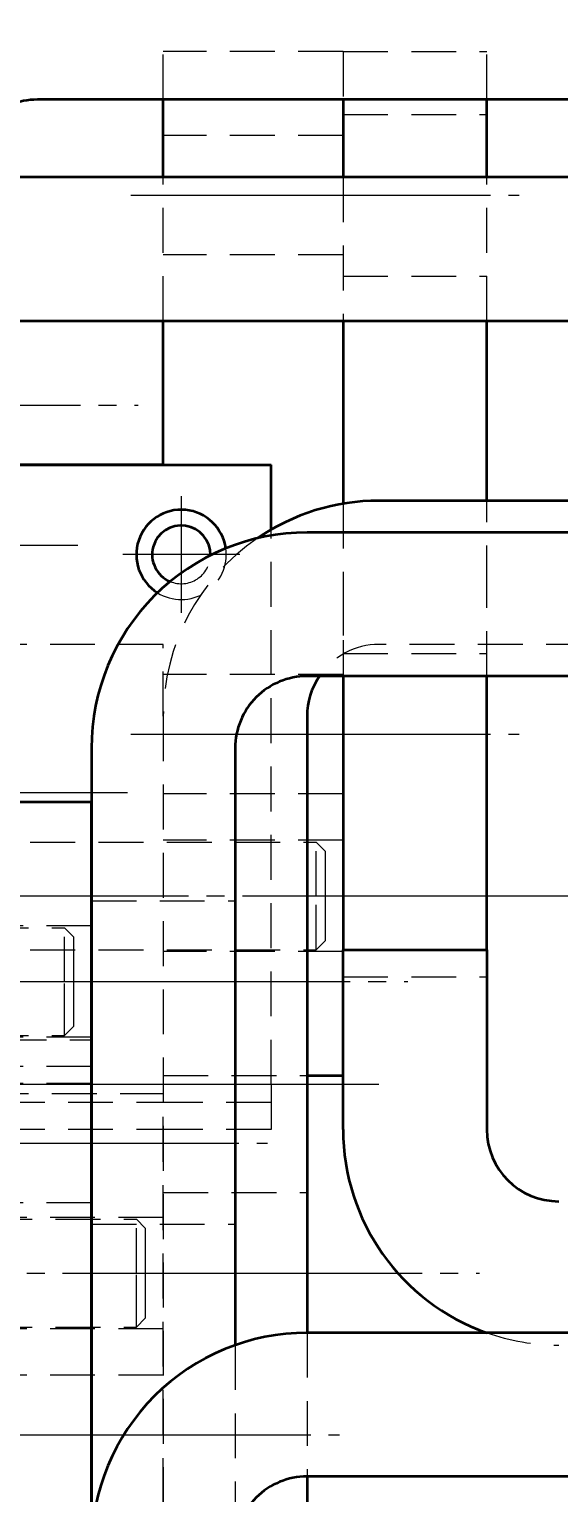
# Model space of a CAD drawing. Header units: millimetres. Extents: x 9439 to 18429, y 1498 to 3280.
# Drawn here: x 10859.1 to 10888.5, y 2789.1 to 2870.6 of the extents above; entities that cross this region are included whole.
import ezdxf

# ---------------------------------------------------------------- set-up
doc = ezdxf.new("R2010")
doc.units = ezdxf.units.MM
doc.linetypes.add('CENTER-HOKUTO', pattern=[23, 20, -1, 1, -1])
doc.linetypes.add('HIDDEN-HOKUTO', pattern=[3.8, 2.5, -1.3])
doc.layers.add('AM_7', color=2, linetype='CENTER-HOKUTO', lineweight=30)
doc.layers.add('AM_HID', color=1, linetype='HIDDEN-HOKUTO', lineweight=25)
doc.layers.add('word_dim', color=253, linetype='Continuous')
doc.styles.get("Standard").update_dxf_attribs({"font": 'romans.shx', "bigfont": 'bigfont.shx'})
doc.dimstyles.new('RS1-6', dxfattribs={"dimscale": 6, "dimtxt": 3.5, "dimasz": 3, "dimexe": 1, "dimexo": 0, "dimgap": 1, "dimtad": 3, "dimdsep": 46, "dimtxsty": 'Standard', "dimblk1": 'OPEN', "dimblk2": 'OPEN', "dimsah": 1, "dimcen": 0, "dimclrd": 256, "dimclre": 256, "dimclrt": 3, "dimadec": 0, "dimazin": 0, "dimtfac": 1, "dimtmove": 0, "dimatfit": 3, "dimldrblk": 'OPEN', "dimfxl": 0, "dimtolj": 1, "dimtzin": 0, "dimarcsym": 0})

# ---------------------------------------------------------------- blocks, each defined once
blk = doc.blocks.new('_Open')
at = {"color": 0, "lineweight": -2}
for p, q in [((-1, 0.1667), (0, 0)), ((-1, -0.1667), (0, 0)), ((0, 0), (-1, 0))]:
    blk.add_line(p, q, dxfattribs=at)
blk = doc.blocks.new('*D269')
at = {"layer": 'DEFPOINTS', "color": 0, "linetype": 'Continuous', "ltscale": 2}
for p in [(10986.514, 3021.932), (10986.514, 2929.159), (10759.513, 2851.319)]:
    blk.add_point(p, dxfattribs=at)
at = {"layer": 'word_dim', "linetype": 'Continuous', "lineweight": -2, "ltscale": 2}
for p, q in [((10759.513, 2851.319), (10759.513, 3027.932)), ((10986.514, 2929.159), (10986.514, 3027.932)), ((10777.513, 3021.932), (10968.514, 3021.932))]:
    blk.add_line(p, q, dxfattribs=at)
at = {"layer": 'word_dim', "linetype": 'Continuous', "lineweight": -2, "ltscale": 2, "xscale": 18, "yscale": 18, "zscale": 18, "rotation": 180}
blk.add_blockref('_Open', (10759.513, 3021.932), dxfattribs=at)
at = {"layer": 'word_dim', "linetype": 'Continuous', "lineweight": -2, "ltscale": 2, "xscale": 18, "yscale": 18, "zscale": 18}
blk.add_blockref('_Open', (10986.514, 3021.932), dxfattribs=at)
at = {"layer": 'word_dim', "color": 3, "linetype": 'Continuous', "ltscale": 2, "insert": (10873.013, 3038.432), "char_height": 21, "attachment_point": 5}
blk.add_mtext('\\A1;227', dxfattribs=at)
blk = doc.blocks.new('*D270')
at = {"layer": 'DEFPOINTS', "color": 0, "linetype": 'Continuous', "ltscale": 2}
for p in [(10978.514, 2934.659), (10663.972, 2668.456), (10821.513, 2668.456)]:
    blk.add_point(p, dxfattribs=at)
at = {"layer": 'word_dim', "linetype": 'Continuous', "lineweight": -2, "ltscale": 2}
for p, q in [((10978.514, 2934.659), (10657.972, 2934.659)), ((10663.972, 2916.659), (10663.972, 2686.456)), ((10821.513, 2668.456), (10657.972, 2668.456))]:
    blk.add_line(p, q, dxfattribs=at)
at = {"layer": 'word_dim', "linetype": 'Continuous', "lineweight": -2, "ltscale": 2, "xscale": 18, "yscale": 18, "zscale": 18}
for p, rotation in [((10663.972, 2934.659), 90), ((10663.972, 2668.456), 270)]:
    blk.add_blockref('_Open', p, dxfattribs=dict(at, rotation=rotation))
at = {"layer": 'word_dim', "color": 3, "linetype": 'Continuous', "ltscale": 2, "insert": (10647.472, 2801.558), "char_height": 21, "attachment_point": 5, "rotation": 90}
blk.add_mtext('\\A1;266.2', dxfattribs=at)

msp = doc.modelspace()

# ---------------------------------------------------------------- linework, layer by layer
at = {"color": 7, "lineweight": 35}
for p, q in [((10944.513, 2866.659), (10859.513, 2866.659)), ((10970.514, 2862.332), (10855.512, 2862.332)), ((10896.514, 2854.332), (10855.512, 2854.332)), ((10944.513, 2842.565), (10874.513, 2842.565)), ((10944.513, 2834.565), (10874.513, 2834.565)), ((10874.513, 2832.332), (10874.513, 2798.019)), ((10862.513, 2830.565), (10862.513, 2786.09)), ((10870.513, 2830.565), (10870.513, 2797.333)), ((10862.513, 2786.09), (10862.513, 2827.565)), ((10944.513, 2798.019), (10874.513, 2798.019)), ((10896.514, 2790.019), (10874.513, 2790.019))]:
    msp.add_line(p, q, dxfattribs=at)
at = {"color": 7, "lineweight": 35, "ltscale": 0.108185}
for p, q in [((10866.513, 2862.332), (10866.513, 2866.66)), ((10876.513, 2866.66), (10876.513, 2862.332)), ((10876.513, 2866.66), (10876.513, 2862.332)), ((10884.513, 2862.332), (10884.513, 2866.66))]:
    msp.add_line(p, q, dxfattribs=at)
at = {"color": 7, "lineweight": 35, "ltscale": 0.199998}
msp.add_line((10866.513, 2846.332), (10866.513, 2854.332), dxfattribs=at)
at = {"color": 7, "lineweight": 35, "ltscale": 0.254192}
msp.add_line((10876.513, 2854.332), (10876.513, 2844.165), dxfattribs=at)
msp.add_line((10876.513, 2854.332), (10876.513, 2844.165), dxfattribs=at)
at = {"color": 7, "lineweight": 35, "ltscale": 0.249997}
msp.add_line((10884.513, 2844.332), (10884.513, 2854.332), dxfattribs=at)
at = {"color": 7, "lineweight": 35, "ltscale": 0.275015}
msp.add_line((10866.513, 2846.332), (10855.512, 2846.332), dxfattribs=at)
at = {"color": 7, "lineweight": 35, "ltscale": 0.425015}
msp.add_line((10855.512, 2846.332), (10872.513, 2846.332), dxfattribs=at)
at = {"color": 7, "lineweight": 35, "ltscale": 0.09019}
msp.add_line((10872.513, 2842.725), (10872.513, 2846.332), dxfattribs=at)
at = {"color": 7, "lineweight": 35, "ltscale": 0.450031}
msp.add_line((10896.514, 2844.332), (10878.513, 2844.332), dxfattribs=at)
at = {"color": 7, "lineweight": 35, "ltscale": 0.38082}
for p, q in [((10876.513, 2834.565), (10876.513, 2819.332)), ((10884.513, 2819.332), (10884.513, 2834.565))]:
    msp.add_line(p, q, dxfattribs=at)
at = {"color": 7, "lineweight": 35, "ltscale": 0.1}
msp.add_line((10858.513, 2827.565), (10862.513, 2827.565), dxfattribs=at)
at = {"color": 7, "lineweight": 35, "ltscale": 0.25}
for p, q in [((10876.513, 2809.332), (10876.513, 2819.332)), ((10884.513, 2819.332), (10884.513, 2809.332))]:
    msp.add_line(p, q, dxfattribs=at)
at = {"color": 7, "lineweight": 35, "ltscale": 0.2}
msp.add_line((10876.513, 2819.332), (10884.513, 2819.332), dxfattribs=at)
at = {"color": 7, "lineweight": 35, "ltscale": 0.050003}
msp.add_line((10874.512, 2812.332), (10876.513, 2812.332), dxfattribs=at)
at = {"color": 7, "lineweight": 35, "ltscale": 0.37532}
msp.add_line((10874.513, 2790.019), (10874.513, 2775.007), dxfattribs=at)
at = {"color": 7, "lineweight": 35}
for centre, radius, start, end in [((10859.513, 2862.659), 12, 90, 180.00001), ((10859.513, 2862.659), 4, 90, 180.00001), ((10867.513, 2841.332), 2.5, 7.99235, 238.06408), ((10878.513, 2832.332), 12, 90, 124.3312), ((10867.513, 2841.332), 1.621, 358.58027, 247.47615), ((10874.513, 2830.565), 12, 90, 180.00001), ((10874.513, 2830.565), 4, 90, 180.00001), ((10878.513, 2832.332), 4, 146.06556, 180.00001), ((10888.513, 2809.332), 12, 180.00001, 250.51683), ((10888.513, 2809.332), 4, 180.00001, 270), ((10874.513, 2786.019), 12, 90, 180.00001), ((10874.513, 2786.019), 4, 90, 180.00001)]:
    msp.add_arc(centre, radius, start, end, dxfattribs=at)
at = {"layer": 'AM_7', "color": 2, "lineweight": 13}
for p, q in [((10864.712, 2861.332), (10886.313, 2861.332)), ((10749.913, 2849.659), (10865.113, 2849.659)), ((10867.513, 2844.582), (10867.513, 2838.082)), ((10861.764, 2841.832), (10792.763, 2841.832)), ((10870.763, 2841.332), (10864.263, 2841.332)), ((10864.712, 2831.332), (10886.313, 2831.332)), ((10864.513, 2828.065), (10792.512, 2828.065)), ((10778.913, 2822.332), (10894.113, 2822.332)), ((10764.913, 2817.565), (10880.113, 2817.565)), ((10868.513, 2811.832), (10796.512, 2811.832)), ((10878.513, 2811.832), (10806.512, 2811.832)), ((10850.712, 2808.565), (10872.313, 2808.565)), ((10768.913, 2801.332), (10884.113, 2801.332)), ((10854.712, 2792.332), (10876.313, 2792.332))]:
    msp.add_line(p, q, dxfattribs=at)
at = {"layer": 'AM_HID', "color": 1, "lineweight": 13}
for p, q in [((10866.513, 2866.66), (10866.513, 2869.332)), ((10876.513, 2869.332), (10866.513, 2869.332)), ((10876.513, 2869.332), (10876.513, 2866.66)), ((10876.513, 2869.332), (10884.513, 2869.332)), ((10876.513, 2869.332), (10876.513, 2866.66)), ((10884.513, 2866.66), (10884.513, 2869.332)), ((10876.513, 2865.832), (10884.513, 2865.832)), ((10876.513, 2864.656), (10866.513, 2864.656)), ((10866.513, 2854.332), (10866.513, 2862.332)), ((10876.513, 2862.332), (10876.513, 2854.332)), ((10876.513, 2862.332), (10876.513, 2854.332)), ((10884.513, 2854.332), (10884.513, 2862.332)), ((10876.513, 2858.009), (10866.513, 2858.009)), ((10876.513, 2856.832), (10884.513, 2856.832)), ((10876.513, 2844.165), (10876.513, 2812.332)), ((10876.513, 2844.165), (10876.513, 2839.332)), ((10884.513, 2839.332), (10884.513, 2844.332)), ((10872.513, 2811.832), (10872.513, 2842.725)), ((10876.513, 2839.332), (10876.513, 2834.565)), ((10884.513, 2834.565), (10884.513, 2839.332)), ((10866.513, 2836.332), (10812.513, 2836.332)), ((10866.513, 2832.332), (10866.513, 2836.332)), ((10876.513, 2835.832), (10884.513, 2835.832)), ((10943.513, 2836.332), (10878.513, 2836.332)), ((10876.513, 2834.656), (10866.513, 2834.656)), ((10866.513, 2832.332), (10866.513, 2757.332)), ((10876.513, 2828.009), (10866.513, 2828.009)), ((10851.513, 2825.332), (10875.013, 2825.332)), ((10876.513, 2825.432), (10866.513, 2825.432)), ((10875.013, 2822.332), (10875.013, 2825.332)), ((10875.513, 2824.832), (10875.013, 2825.332)), ((10875.013, 2822.332), (10875.013, 2824.93)), ((10875.513, 2824.832), (10875.513, 2824.497)), ((10875.513, 2824.497), (10875.513, 2822.332)), ((10862.513, 2822.065), (10870.513, 2822.065)), ((10875.013, 2819.332), (10875.013, 2822.332)), ((10875.513, 2822.332), (10875.513, 2819.832)), ((10837.513, 2820.565), (10861.013, 2820.565)), ((10862.513, 2820.665), (10852.513, 2820.665)), ((10861.013, 2817.565), (10861.013, 2820.565)), ((10861.513, 2820.065), (10861.013, 2820.565)), ((10851.513, 2819.332), (10875.013, 2819.332)), ((10861.513, 2820.065), (10861.513, 2817.565)), ((10875.513, 2819.832), (10875.013, 2819.332)), ((10876.513, 2819.232), (10866.513, 2819.232)), ((10876.513, 2817.832), (10884.513, 2817.832)), ((10861.013, 2814.967), (10861.013, 2817.565)), ((10861.013, 2814.565), (10861.013, 2817.565)), ((10861.513, 2817.565), (10861.513, 2815.065)), ((10837.513, 2814.565), (10861.013, 2814.565)), ((10862.513, 2814.465), (10852.513, 2814.465)), ((10861.513, 2815.065), (10861.013, 2814.565)), ((10857.513, 2814.332), (10862.513, 2814.332)), ((10862.513, 2812.832), (10857.513, 2812.832)), ((10866.513, 2812.332), (10874.512, 2812.332)), ((10862.513, 2811.889), (10852.513, 2811.889)), ((10856.513, 2811.332), (10866.513, 2811.332)), ((10866.513, 2754.332), (10866.513, 2811.332)), ((10872.513, 2811.832), (10872.513, 2809.332)), ((10867.513, 2810.832), (10812.513, 2810.832)), ((10872.513, 2810.832), (10867.513, 2810.832)), ((10867.513, 2809.332), (10812.513, 2809.332)), ((10872.513, 2809.332), (10867.513, 2809.332)), ((10866.513, 2805.832), (10874.513, 2805.832)), ((10862.513, 2805.242), (10852.513, 2805.242)), ((10841.513, 2804.332), (10865.013, 2804.332)), ((10866.513, 2804.432), (10856.513, 2804.432)), ((10862.513, 2804.065), (10870.513, 2804.065)), ((10865.013, 2801.332), (10865.013, 2804.332)), ((10865.513, 2803.832), (10865.013, 2804.332)), ((10865.513, 2803.832), (10865.513, 2801.332)), ((10865.013, 2798.734), (10865.013, 2801.332)), ((10865.013, 2798.332), (10865.013, 2801.332)), ((10865.513, 2801.332), (10865.513, 2798.832)), ((10841.513, 2798.332), (10865.013, 2798.332)), ((10866.513, 2798.232), (10856.513, 2798.232)), ((10865.513, 2798.832), (10865.013, 2798.332)), ((10870.513, 2797.333), (10870.513, 2786.06)), ((10874.513, 2798.019), (10874.513, 2790.019)), ((10866.513, 2795.656), (10856.513, 2795.656))]:
    msp.add_line(p, q, dxfattribs=at)
for centre, radius, start, end in [((10878.513, 2832.332), 12, 124.3312, 180.00001), ((10867.513, 2841.332), 2.5, 238.06408, 7.99235), ((10867.513, 2841.332), 1.621, 247.47615, 358.58027), ((10878.513, 2832.332), 4, 90, 146.06556), ((10888.513, 2809.332), 12, 250.51683, 270)]:
    msp.add_arc(centre, radius, start, end, dxfattribs=at)

# ---------------------------------------------------------------- dimensions: what is measured, and where the dimension line sits
at = {"layer": 'word_dim', "linetype": 'Continuous', "ltscale": 2}
dim = msp.add_linear_dim(base=(10986.514, 3021.932), p1=(10759.513, 2851.319), p2=(10986.514, 2929.159), dimstyle='RS1-6', dxfattribs=at)
dim.commit()
dim.dimension.update_dxf_attribs({"geometry": '*D269', "text_midpoint": (10873.013, 3038.432)})
dim = msp.add_linear_dim(base=(10663.972, 2668.456), p1=(10978.514, 2934.659), p2=(10821.513, 2668.456), angle=90, dimstyle='RS1-6', dxfattribs=at)
dim.commit()
dim.dimension.update_dxf_attribs({"geometry": '*D270', "text_midpoint": (10647.472, 2801.558)})

doc.saveas('drawing.dxf')
